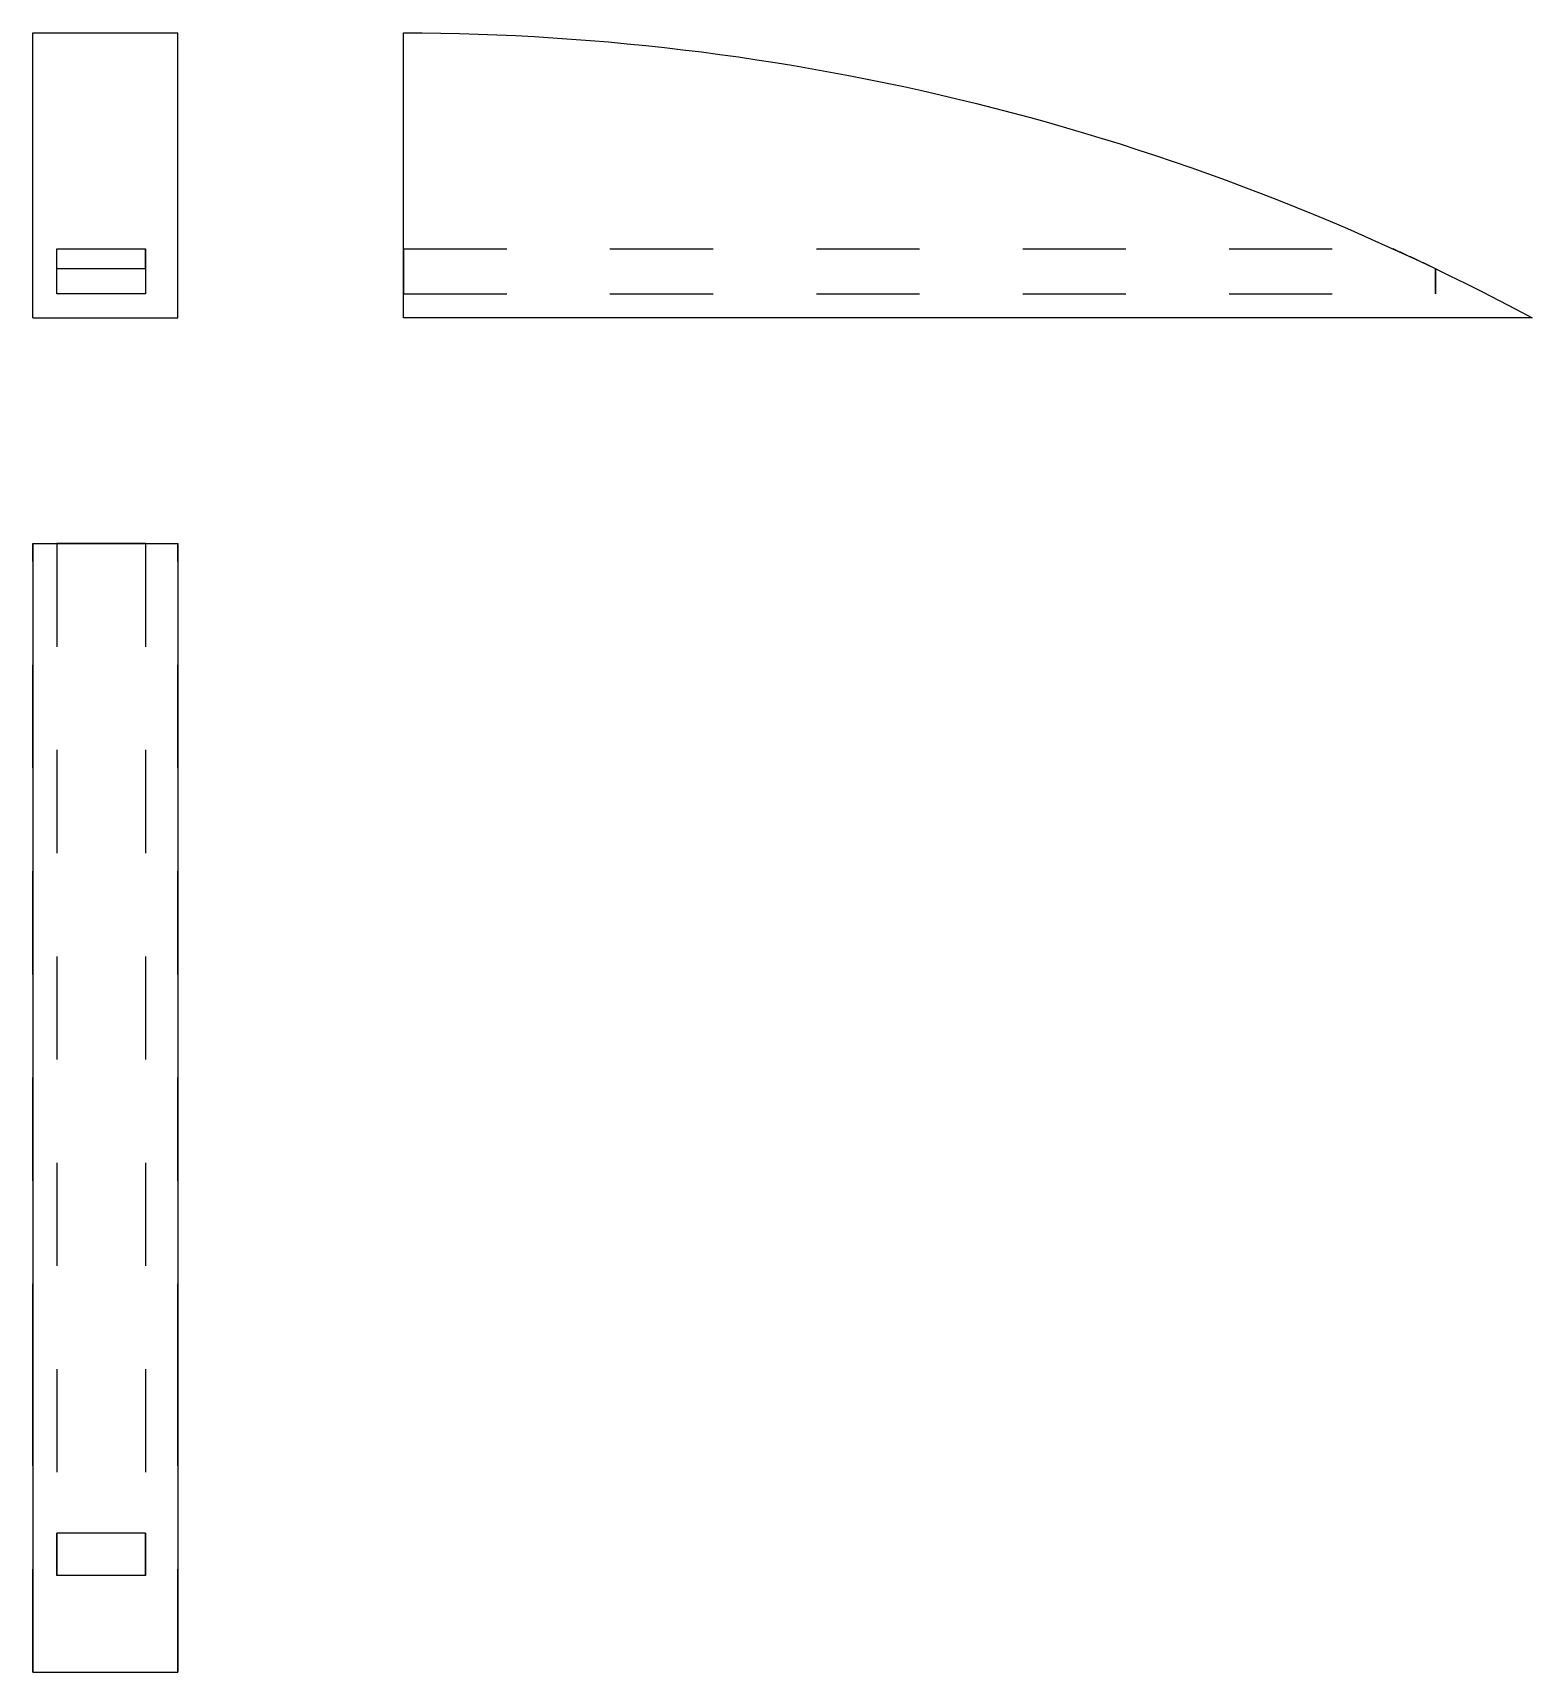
# Model space of a CAD drawing. Extents: x 0 to 1.45, y 0 to 1.59.
import ezdxf

# ---------------------------------------------------------------- set-up
doc = ezdxf.new("R2010")
doc.units = 0
doc.linetypes.add('HIDDEN', pattern=[0.054688, 0.036477, -0.018211])
for name, color, linetype in [('FRONT', 7, 'CONTINUOUS'), ('FRONT_HID', 7, 'HIDDEN'), ('LEFT', 7, 'CONTINUOUS'), ('LEFT_HID', 7, 'HIDDEN'), ('TOP', 7, 'CONTINUOUS'), ('TOP_HID', 7, 'HIDDEN')]:
    doc.layers.add(name, color=color, linetype=linetype)

msp = doc.modelspace()

# ---------------------------------------------------------------- linework, layer by layer
at = {"layer": 'FRONT'}
for p, q in [((0, 1.588816), (0.140625, 1.588816)), ((0, 1.3125), (0, 1.588816)), ((0.140625, 1.3125), (0.140625, 1.588816)), ((0.023438, 1.335938), (0.023438, 1.379359)), ((0.023438, 1.379359), (0.109375, 1.379359)), ((0.109375, 1.379359), (0.109375, 1.335938)), ((0.109375, 1.36015), (0.023438, 1.36015)), ((0.109375, 1.335938), (0.023438, 1.335938)), ((0, 1.3125), (0.140625, 1.3125))]:
    msp.add_line(p, q, dxfattribs=at)
at = {"layer": 'FRONT_HID', "linetype": 'HIDDEN'}
for p, q in [((0.023437, 1.36015), (0.023437, 1.379359)), ((0.109375, 1.36015), (0.109375, 1.379359)), ((0.023438, 1.335938), (0.023438, 1.36015)), ((0.109375, 1.36015), (0.109375, 1.335938))]:
    msp.add_line(p, q, dxfattribs=at)
at = {"layer": 'LEFT'}
for p, q in [((0.359375, 1.588816), (0.377462, 1.588709)), ((0.359375, 1.3125), (0.359375, 1.588816)), ((0.377462, 1.588709), (0.395548, 1.588461)), ((0.395548, 1.588461), (0.413632, 1.588072)), ((0.413632, 1.588072), (0.431711, 1.587543)), ((0.431711, 1.587543), (0.449786, 1.586872)), ((0.449786, 1.586872), (0.467856, 1.586061)), ((0.467856, 1.586061), (0.485918, 1.585109)), ((0.485918, 1.585109), (0.503973, 1.584016)), ((0.503973, 1.584016), (0.522018, 1.582782)), ((0.522018, 1.582782), (0.540054, 1.581408)), ((0.540054, 1.581408), (0.558078, 1.579894)), ((0.558078, 1.579894), (0.576089, 1.578239)), ((0.576089, 1.578239), (0.594088, 1.576444)), ((0.594088, 1.576444), (0.612071, 1.574508)), ((0.612071, 1.574508), (0.630039, 1.572433)), ((0.630039, 1.572433), (0.647991, 1.570218)), ((0.647991, 1.570218), (0.665924, 1.567862)), ((0.665924, 1.567862), (0.683839, 1.565368)), ((0.683839, 1.565368), (0.701734, 1.562733)), ((0.701734, 1.562733), (0.719607, 1.55996)), ((0.719607, 1.55996), (0.737459, 1.557047)), ((0.737459, 1.557047), (0.755287, 1.553995)), ((0.755287, 1.553995), (0.773091, 1.550804)), ((0.773091, 1.550804), (0.79087, 1.547475)), ((0.79087, 1.547475), (0.808622, 1.544007)), ((0.808622, 1.544007), (0.826346, 1.540401)), ((0.826346, 1.540401), (0.844042, 1.536657)), ((0.844042, 1.536657), (0.861708, 1.532776)), ((0.861708, 1.532776), (0.879343, 1.528757)), ((0.879343, 1.528757), (0.896947, 1.5246)), ((0.896947, 1.5246), (0.914518, 1.520307)), ((0.914518, 1.520307), (0.932054, 1.515876)), ((0.932054, 1.515876), (0.949556, 1.511309)), ((0.949556, 1.511309), (0.967021, 1.506606)), ((0.967021, 1.506606), (0.984449, 1.501767)), ((0.984449, 1.501767), (1.001839, 1.496793)), ((1.001839, 1.496793), (1.01919, 1.491683)), ((1.01919, 1.491683), (1.036501, 1.486438)), ((1.036501, 1.486438), (1.05377, 1.481058)), ((1.05377, 1.481058), (1.070996, 1.475544)), ((1.070996, 1.475544), (1.088179, 1.469896)), ((1.088179, 1.469896), (1.105318, 1.464114)), ((1.105318, 1.464114), (1.122411, 1.458199)), ((1.122411, 1.458199), (1.139457, 1.452151)), ((1.139457, 1.452151), (1.156456, 1.44597)), ((1.156456, 1.44597), (1.173406, 1.439657)), ((1.173406, 1.439657), (1.190306, 1.433212)), ((1.190306, 1.433212), (1.207156, 1.426635)), ((1.207156, 1.426635), (1.223954, 1.419928)), ((1.223954, 1.419928), (1.240699, 1.413089)), ((1.240699, 1.413089), (1.25739, 1.406121)), ((1.25739, 1.406121), (1.274027, 1.399022)), ((1.274027, 1.399022), (1.290607, 1.391795)), ((1.290607, 1.391795), (1.307131, 1.384438)), ((1.307131, 1.384438), (1.323597, 1.376953)), ((1.323597, 1.376953), (1.340005, 1.369339)), ((1.340005, 1.369339), (1.356352, 1.361598)), ((1.356352, 1.361598), (1.372639, 1.35373)), ((1.372639, 1.35373), (1.388863, 1.345736)), ((1.388863, 1.345736), (1.405025, 1.337615)), ((1.405025, 1.337615), (1.421124, 1.329368)), ((1.421124, 1.329368), (1.437157, 1.320996)), ((1.437157, 1.320996), (1.453125, 1.3125)), ((1.176809, 1.3125), (0.359375, 1.3125)), ((1.453125, 1.3125), (1.176809, 1.3125))]:
    msp.add_line(p, q, dxfattribs=at)
at = {"layer": 'LEFT_HID', "linetype": 'HIDDEN'}
for p, q in [((0.359375, 1.379359), (0.359375, 1.335938)), ((0.359375, 1.335938), (0.359375, 1.379359)), ((0.359375, 1.379359), (1.318342, 1.379359)), ((0.359375, 1.379359), (1.318342, 1.379359)), ((1.318996, 1.37906), (1.318342, 1.379359)), ((1.318996, 1.37906), (1.318342, 1.379359)), ((1.31965, 1.378761), (1.318996, 1.37906)), ((1.31965, 1.378761), (1.318996, 1.37906)), ((1.320304, 1.378462), (1.31965, 1.378761)), ((1.320304, 1.378462), (1.31965, 1.378761)), ((1.320958, 1.378163), (1.320304, 1.378462)), ((1.320958, 1.378163), (1.320304, 1.378462)), ((1.321612, 1.377863), (1.320958, 1.378163)), ((1.321612, 1.377863), (1.320958, 1.378163)), ((1.322266, 1.377564), (1.321612, 1.377863)), ((1.322266, 1.377564), (1.321612, 1.377863)), ((1.32292, 1.377264), (1.322266, 1.377564)), ((1.32292, 1.377264), (1.322266, 1.377564)), ((1.323573, 1.376964), (1.32292, 1.377264)), ((1.323573, 1.376964), (1.32292, 1.377264)), ((1.324227, 1.376664), (1.323573, 1.376964)), ((1.324227, 1.376664), (1.323573, 1.376964)), ((1.32488, 1.376363), (1.324227, 1.376664)), ((1.32488, 1.376363), (1.324227, 1.376664)), ((1.325533, 1.376062), (1.32488, 1.376363)), ((1.325533, 1.376062), (1.32488, 1.376363)), ((1.326187, 1.375762), (1.325533, 1.376062)), ((1.326187, 1.375762), (1.325533, 1.376062)), ((1.32684, 1.37546), (1.326187, 1.375762)), ((1.32684, 1.37546), (1.326187, 1.375762)), ((1.327493, 1.375159), (1.32684, 1.37546)), ((1.327493, 1.375159), (1.32684, 1.37546)), ((1.328146, 1.374858), (1.327493, 1.375159)), ((1.328146, 1.374858), (1.327493, 1.375159)), ((1.328798, 1.374556), (1.328146, 1.374858)), ((1.328798, 1.374556), (1.328146, 1.374858)), ((1.329451, 1.374254), (1.328798, 1.374556)), ((1.329451, 1.374254), (1.328798, 1.374556)), ((1.330104, 1.373952), (1.329451, 1.374254)), ((1.330104, 1.373952), (1.329451, 1.374254)), ((1.330756, 1.37365), (1.330104, 1.373952)), ((1.330756, 1.37365), (1.330104, 1.373952)), ((1.331409, 1.373347), (1.330756, 1.37365)), ((1.331409, 1.373347), (1.330756, 1.37365)), ((1.332061, 1.373045), (1.331409, 1.373347)), ((1.332061, 1.373045), (1.331409, 1.373347)), ((1.332713, 1.372742), (1.332061, 1.373045)), ((1.332713, 1.372742), (1.332061, 1.373045)), ((1.333366, 1.372439), (1.332713, 1.372742)), ((1.333366, 1.372439), (1.332713, 1.372742)), ((1.334018, 1.372135), (1.333366, 1.372439)), ((1.334018, 1.372135), (1.333366, 1.372439)), ((1.33467, 1.371832), (1.334018, 1.372135)), ((1.33467, 1.371832), (1.334018, 1.372135)), ((1.335322, 1.371528), (1.33467, 1.371832)), ((1.335322, 1.371528), (1.33467, 1.371832)), ((1.335973, 1.371224), (1.335322, 1.371528)), ((1.335973, 1.371224), (1.335322, 1.371528)), ((1.336625, 1.37092), (1.335973, 1.371224)), ((1.336625, 1.37092), (1.335973, 1.371224)), ((1.337277, 1.370616), (1.336625, 1.37092)), ((1.337277, 1.370616), (1.336625, 1.37092)), ((1.337928, 1.370311), (1.337277, 1.370616)), ((1.337928, 1.370311), (1.337277, 1.370616)), ((1.33858, 1.370007), (1.337928, 1.370311)), ((1.33858, 1.370007), (1.337928, 1.370311)), ((1.339231, 1.369702), (1.33858, 1.370007)), ((1.339231, 1.369702), (1.33858, 1.370007)), ((1.339882, 1.369397), (1.339231, 1.369702)), ((1.339882, 1.369397), (1.339231, 1.369702)), ((1.340533, 1.369091), (1.339882, 1.369397)), ((1.340533, 1.369091), (1.339882, 1.369397)), ((1.341184, 1.368786), (1.340533, 1.369091)), ((1.341184, 1.368786), (1.340533, 1.369091)), ((1.341835, 1.36848), (1.341184, 1.368786)), ((1.341835, 1.36848), (1.341184, 1.368786)), ((1.342486, 1.368174), (1.341835, 1.36848)), ((1.342486, 1.368174), (1.341835, 1.36848)), ((1.343137, 1.367868), (1.342486, 1.368174)), ((1.343137, 1.367868), (1.342486, 1.368174)), ((1.343788, 1.367562), (1.343137, 1.367868)), ((1.343788, 1.367562), (1.343137, 1.367868)), ((1.344438, 1.367255), (1.343788, 1.367562)), ((1.344438, 1.367255), (1.343788, 1.367562)), ((1.345089, 1.366949), (1.344438, 1.367255)), ((1.345089, 1.366949), (1.344438, 1.367255)), ((1.345739, 1.366642), (1.345089, 1.366949)), ((1.345739, 1.366642), (1.345089, 1.366949)), ((1.346389, 1.366335), (1.345739, 1.366642)), ((1.346389, 1.366335), (1.345739, 1.366642)), ((1.34704, 1.366027), (1.346389, 1.366335)), ((1.34704, 1.366027), (1.346389, 1.366335)), ((1.34769, 1.36572), (1.34704, 1.366027)), ((1.34769, 1.36572), (1.34704, 1.366027)), ((1.34834, 1.365412), (1.34769, 1.36572)), ((1.34834, 1.365412), (1.34769, 1.36572)), ((1.34899, 1.365104), (1.34834, 1.365412)), ((1.34899, 1.365104), (1.34834, 1.365412)), ((1.349639, 1.364796), (1.34899, 1.365104)), ((1.349639, 1.364796), (1.34899, 1.365104)), ((1.350289, 1.364488), (1.349639, 1.364796)), ((1.350289, 1.364488), (1.349639, 1.364796)), ((1.350939, 1.364179), (1.350289, 1.364488)), ((1.350939, 1.364179), (1.350289, 1.364488)), ((1.351588, 1.36387), (1.350939, 1.364179)), ((1.351588, 1.36387), (1.350939, 1.364179)), ((1.352238, 1.363561), (1.351588, 1.36387)), ((1.352238, 1.363561), (1.351588, 1.36387)), ((1.352887, 1.363252), (1.352238, 1.363561)), ((1.352887, 1.363252), (1.352238, 1.363561)), ((1.353536, 1.362943), (1.352887, 1.363252)), ((1.353536, 1.362943), (1.352887, 1.363252)), ((1.354185, 1.362633), (1.353536, 1.362943)), ((1.354185, 1.362633), (1.353536, 1.362943)), ((1.354834, 1.362324), (1.354185, 1.362633)), ((1.354834, 1.362324), (1.354185, 1.362633)), ((1.355483, 1.362014), (1.354834, 1.362324)), ((1.355483, 1.362014), (1.354834, 1.362324)), ((1.356132, 1.361704), (1.355483, 1.362014)), ((1.356132, 1.361704), (1.355483, 1.362014)), ((1.356781, 1.361393), (1.356132, 1.361704)), ((1.356781, 1.361393), (1.356132, 1.361704)), ((1.35743, 1.361083), (1.356781, 1.361393)), ((1.35743, 1.361083), (1.356781, 1.361393)), ((1.358078, 1.360772), (1.35743, 1.361083)), ((1.358078, 1.360772), (1.35743, 1.361083)), ((1.358727, 1.360461), (1.358078, 1.360772)), ((1.358727, 1.360461), (1.358078, 1.360772)), ((1.359375, 1.36015), (1.358727, 1.360461)), ((1.359375, 1.36015), (1.358727, 1.360461)), ((1.359375, 1.335938), (1.359375, 1.36015)), ((1.359375, 1.36015), (1.359375, 1.335938)), ((0.359375, 1.335938), (1.359375, 1.335938)), ((0.359375, 1.335938), (1.359375, 1.335938))]:
    msp.add_line(p, q, dxfattribs=at)
at = {"layer": 'TOP'}
for p, q in [((0, 1.09375), (0, 0)), ((0, 1.09375), (0.140625, 1.09375)), ((0.140625, 1.09375), (0.140625, 0)), ((0.023437, 0.09375), (0.023437, 0.134783)), ((0.023437, 0.134783), (0.023437, 0.09375)), ((0.109375, 0.134783), (0.023438, 0.134783)), ((0.109375, 0.09375), (0.109375, 0.134783)), ((0.109375, 0.134783), (0.109375, 0.09375)), ((0.109375, 0.09375), (0.023438, 0.09375)), ((0, 0), (0.140625, 0))]:
    msp.add_line(p, q, dxfattribs=at)
at = {"layer": 'TOP_HID', "linetype": 'HIDDEN'}
for p, q in [((0, 0.276316), (0, 1.09375)), ((0.023438, 1.09375), (0.023437, 0.134783)), ((0.023438, 1.09375), (0.023437, 0.134783)), ((0.109375, 1.09375), (0.023438, 1.09375)), ((0.023438, 1.09375), (0.109375, 1.09375)), ((0.109375, 1.09375), (0.109375, 0.134783)), ((0.109375, 1.09375), (0.109375, 0.134783)), ((0.140625, 0.276316), (0.140625, 1.09375)), ((0, 0), (0, 0.276316)), ((0.140625, 0), (0.140625, 0.276316))]:
    msp.add_line(p, q, dxfattribs=at)

doc.saveas('drawing.dxf')
